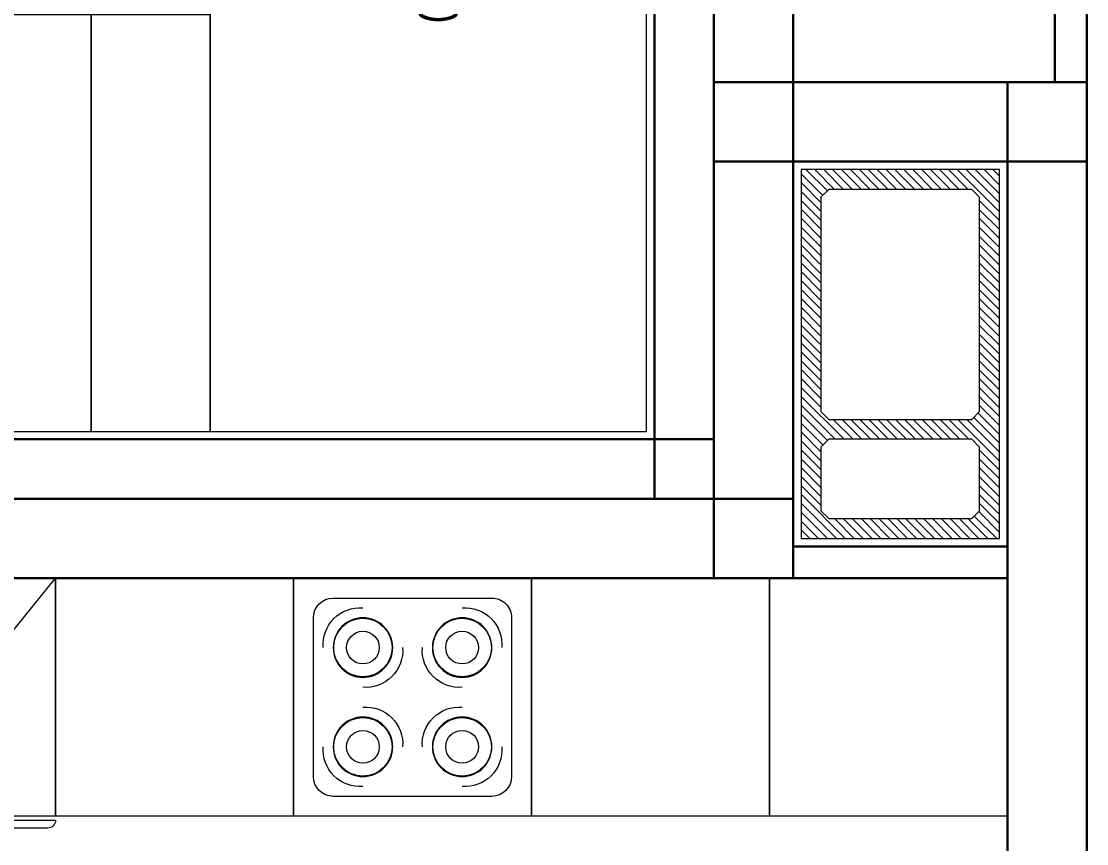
# Model space of a CAD drawing. Header units: millimetres. Extents: x 0 to 145404, y 0 to 194550.
# Drawn here: x 83239 to 85925, y 144827 to 146900 of the extents above; entities that cross this region are included whole.
import ezdxf

# ---------------------------------------------------------------- set-up
doc = ezdxf.new("R2010")
doc.units = ezdxf.units.MM
doc.linetypes.add('200_ШТРИХ', pattern=[320, 200, -120])
doc.linetypes.add('HIDDEN2', pattern=[0.1875, 0.125, -0.0625])
for name, color, linetype, lineweight in [('АР - Вентблок', 36, 'Continuous', 9), ('АР - Лестница', 152, 'Continuous', 9), ('АР - Монолит', 56, 'Continuous', 30), ('АР - Обор. - Холодильник', 42, 'Continuous', 9), ('АР - Оборуд', 252, 'Continuous', 0), ('АР - Перегородки 80', 32, 'Continuous', 30), ('АР - утеплитель', 40, 'Continuous', 30)]:
    doc.layers.add(name, color=color, linetype=linetype, lineweight=lineweight)
doc.layers.add('АР - мебель', color=7, linetype='Continuous', lineweight=9, true_color=0x787878)
doc.styles.add('ГОСТ 2.304', font='CS_Gost2304.shx')

# ---------------------------------------------------------------- blocks, each defined once
blk = doc.blocks.new('k_22')
at = {"ltscale": 600}
for p, q in [((0, 600), (0, 0)), ((600, 600), (0, 600)), ((600, 0), (600, 600)), ((500, 550), (100, 550)), ((50, 500), (50, 100)), ((550, 100), (550, 500)), ((100, 50), (500, 50)), ((0, 0), (600, 0))]:
    blk.add_line(p, q, dxfattribs=at)
for centre in [(175, 425), (425, 425), (175, 175), (425, 175)]:
    blk.add_circle(centre, 75, dxfattribs=at)
for centre, radius, start, end in [((100, 500), 50, 90, 180), ((500, 500), 50, 0, 90), ((167.7, 432.3), 93, 85.4974, 184.5026), ((432.3, 432.3), 93, 355.4974, 94.5026), ((175, 425), 73.8, 0, 180), ((425, 425), 73.8, 0, 180), ((175, 425), 41.3, 0, 180), ((425, 425), 41.3, 0, 180), ((175, 425), 73.8, 180, 0), ((175, 425), 41.3, 180, 0), ((182.3, 417.7), 93, 265.4974, 4.5026), ((417.7, 417.7), 93, 175.4974, 274.5026), ((425, 425), 73.8, 180, 0), ((425, 425), 41.3, 180, 0), ((182.3, 182.3), 93, 355.4974, 94.5026), ((417.7, 182.3), 93, 85.4974, 184.5026), ((175, 175), 73.8, 0, 180), ((425, 175), 73.8, 0, 180), ((175, 175), 41.3, 0, 180), ((425, 175), 41.3, 0, 180), ((167.7, 167.7), 93, 175.4974, 274.5026), ((175, 175), 73.8, 180, 0), ((175, 175), 41.3, 180, 0), ((425, 175), 73.8, 180, 0), ((425, 175), 41.3, 180, 0), ((432.3, 167.7), 93, 265.4974, 4.5026), ((100, 100), 50, 180, 270), ((500, 100), 50, 270, 0)]:
    blk.add_arc(centre, radius, start, end, dxfattribs=at)
blk = doc.blocks.new('Блок 600 х 600')
at = {"layer": 'АР - мебель'}
blk.add_lwpolyline([(-600, 0), (0, 0), (0, 600), (-600, 600)], close=True, dxfattribs=at)
blk = doc.blocks.new('Вентблок 930 х 500')
at = {"layer": 'АР - Вентблок', "lineweight": 5}
h = blk.add_hatch(dxfattribs=at)
h.set_pattern_fill('ANSI31', color=256, scale=5)
h.set_pattern_definition([(45, (-3927587.913, -709139.574), (-11.22532015, 11.22532015), [])])
h.paths.add_polyline_path([(-20, 950), (-520, 950), (-520, 20), (-20, 20)])
h.paths.add_polyline_path([(-450, 700), (-470, 720), (-470, 880), (-450, 900), (-90, 900), (-70, 880), (-70, 720), (-90, 700)], flags=16)
h.paths.add_polyline_path([(-90, 650), (-70, 630), (-70, 90), (-90, 70), (-450, 70), (-470, 90), (-470, 630), (-450, 650)], flags=16)
at = {"layer": 'АР - Вентблок', "linetype": '200_ШТРИХ', "lineweight": 5, "ltscale": 0.1}
blk.add_lwpolyline([(-540, 0), (-540, 970), (0, 970), (0, 0)], close=True, dxfattribs=at)
at = {"layer": 'АР - Вентблок', "linetype": 'ByBlock'}
for points in [[(-520, 20), (-520, 950), (-20, 950), (-20, 20)], [(-470, 720), (-470, 880), (-450, 900), (-90, 900), (-70, 880), (-70, 720), (-90, 700), (-450, 700)], [(-470, 90), (-470, 630), (-450, 650), (-90, 650), (-70, 630), (-70, 90), (-90, 70), (-450, 70)]]:
    blk.add_lwpolyline(points, close=True, dxfattribs=at)
blk = doc.blocks.new('холодильник')
at = {"layer": 'АР - Обор. - Холодильник'}
for p, q in [((0, 300), (0, -300)), ((600, 300), (0, 300)), ((600, -300), (600, 300)), ((610, 300), (610, -300)), ((610, 300), (610, 300)), ((630, -280), (630, 280)), ((0, -300), (600, -300)), ((610, -300), (610, -300))]:
    blk.add_line(p, q, dxfattribs=at)
blk.add_lwpolyline([(600, 300), (229.3, 0), (370.7, 0), (0, -300)], dxfattribs=at)
for centre, start, end in [((610, 280), 0, 90), ((610, -280), 270, 0)]:
    blk.add_arc(centre, 20, start, end, dxfattribs=at)
blk = doc.blocks.new('Квартира 2К 6450 тип 8 перекидная')
at = {"layer": 'АР - Монолит', "elevation": 0}
for points in [[(2200, -200), (2000, -200), (2000, 3010), (2200, 3010)], [(2000, 2810), (2000, 3010), (2940, 3010), (2940, 2810)], [(2940, 1760), (2740, 1760), (2740, 3010), (2940, 3010)], [(2740, 1760), (2740, 1960), (7980, 1960), (7980, 1760)]]:
    blk.add_lwpolyline(points, close=True, dxfattribs=at)
at = {"layer": 'АР - Перегородки 80', "elevation": 0}
blk.add_lwpolyline([(2200, 1840), (2200, 1760), (2740, 1760), (2740, 1840)], close=True, dxfattribs=at)
for name, p, rotation in [('Вентблок 930 х 500', (2200, 2810), 180), ('Блок 600 х 600', (2800, 1760, 0), 90), ('Блок 600 х 600', (2800, 1760, 0), 90), ('Блок 600 х 600', (3400, 1760, 0), 90), ('Блок 600 х 600', (3400, 1760, 0), 90), ('Блок 600 х 600', (4000, 1760, 0), 90), ('Блок 600 х 600', (4000, 1760, 0), 90), ('Блок 600 х 600', (4600, 1760, 0), 90), ('Блок 600 х 600', (4600, 1760, 0), 90)]:
    blk.add_blockref(name, p, dxfattribs=dict(rotation=rotation))
at = {"layer": 'АР - Оборуд', "rotation": 270}
blk.add_blockref('k_22', (3400, 1760, 0), dxfattribs=at)
at = {"layer": 'АР - Оборуд', "extrusion": (-7.57211e-14, -2.93808e-13, -1), "xscale": -1, "zscale": -1, "rotation": 90}
blk.add_blockref('холодильник', (-4900, 1760), dxfattribs=at)
blk = doc.blocks.new('Лестница 3000')
at = {"layer": 'АР - Лестница', "linetype": 'HIDDEN2', "ltscale": 100}
blk.add_lwpolyline([(0, 4940), (2340, 4940), (2340, 0), (0, 0)], close=True, dxfattribs=at)
at = {"layer": 'АР - Лестница', "ltscale": 100}
for points in [[(1270, 1720), (2320, 1720), (2320, 1420), (1270, 1420)], [(1270, 1420), (2320, 1420), (2320, 1120), (1270, 1120)], [(2320, 1120), (2320, 20), (20, 20), (20, 1120)]]:
    blk.add_lwpolyline(points, close=True, dxfattribs=at)
at = {"layer": 'АР - Лестница', "ltscale": 100, "insert": (1170, 545), "char_height": 100, "width": 674.876, "attachment_point": 5, "style": 'ГОСТ 2.304'}
blk.add_mtext('0.000\\P', dxfattribs=at)
blk = doc.blocks.new('Лестничная клетка Н1 9000 тип 12')
at = {"layer": 'АР - Монолит'}
for points in [[(740, -6160), (940, -6160), (940, -9200), (740, -9200)], [(0, -8150), (0, -7950), (940, -7950), (940, -8150)], [(740, -9200), (740, -9000), (6030, -9000), (6030, -9200)]]:
    blk.add_lwpolyline(points, close=True, dxfattribs=at)
at = {"layer": 'АР - Перегородки 80'}
blk.add_lwpolyline([(0, -7950), (0, -6360), (80, -6360), (80, -7950)], close=True, dxfattribs=at)
at = {"layer": 'АР - утеплитель'}
for points in [[(940, -6360), (1090, -6360), (1090, -9000), (940, -9000)], [(940, -9000), (940, -8850), (6030, -8850), (6030, -9000)]]:
    blk.add_lwpolyline(points, close=True, dxfattribs=at)
at = {"layer": 'АР - Лестница', "rotation": 270}
blk.add_blockref('Лестница 3000', (1090, -6510), dxfattribs=at)
blk = doc.blocks.new('V_Section_1')
for name, p in [('Лестничная клетка Н1 9000 тип 12', (8950, -26000, 0)), ('Квартира 2К 6450 тип 8 перекидная', (6950, -36960, 0))]:
    blk.add_blockref(name, p)

msp = doc.modelspace()

# ---------------------------------------------------------------- block references
at = {"xscale": -1}
msp.add_blockref('V_Section_1', (94875.5, 180696.1), dxfattribs=at)

doc.saveas('drawing.dxf')
